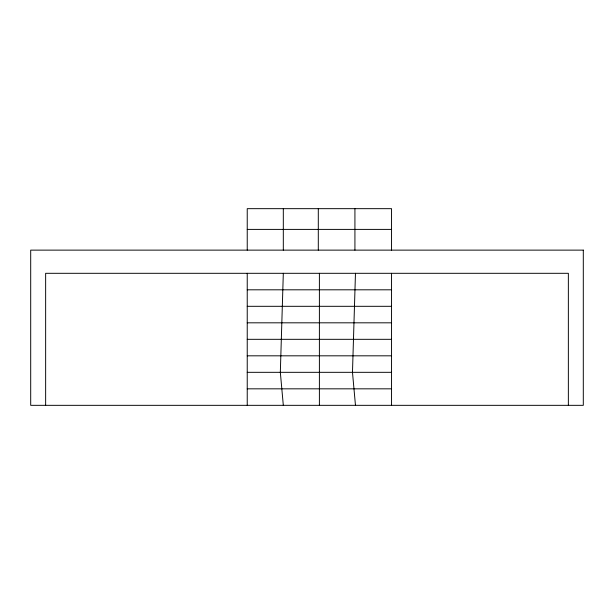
<?xml version="1.0" encoding="UTF-8"?>
<svg xmlns="http://www.w3.org/2000/svg" width="614" height="614" viewBox="0 0 614 614"><rect width="100%" height="100%" fill="white"/><g stroke="black" fill="none" stroke-linecap="round" stroke-linejoin="round"><path stroke-width="0.92" d="M283.315 273.307L280.329 372.322L283.315 405.332M355.468 273.307L352.482 372.322L355.468 405.332M247.235 229.398L391.548 229.398M247.235 289.808L391.548 289.808M247.235 306.309L391.548 306.309M247.235 322.818L391.548 322.818M247.235 339.319L391.548 339.319M247.235 355.821L391.548 355.821M247.235 372.322L391.548 372.322M247.235 388.831L391.548 388.831M568.357 405.332L568.357 273.307L45.643 273.307L45.643 405.332M391.548 250.128L391.548 208.668L247.235 208.668L247.235 250.128M391.548 273.307L391.548 405.332M354.923 208.668L354.923 250.128M319.395 273.307L319.395 405.332M318.298 208.668L318.298 250.128M283.315 208.668L283.315 250.128M247.235 273.307L247.235 405.332M583.3 250.128L30.7 250.128L30.7 405.332L583.3 405.332L583.3 250.128"/></g></svg>
